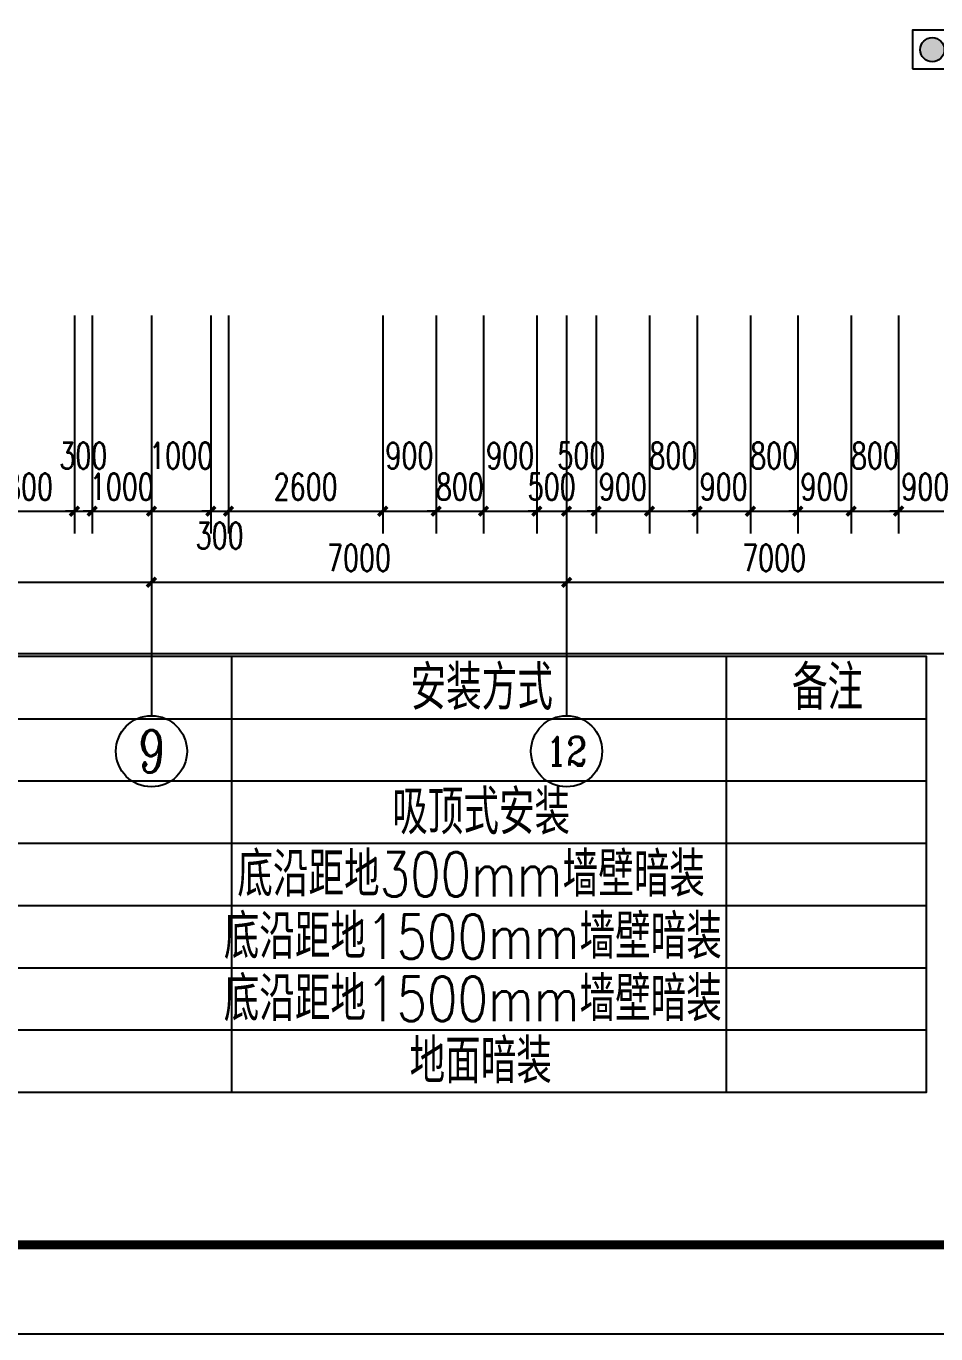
# Model space of a CAD drawing. Extents: x 1333527 to 1855755, y 1020844 to 1581249.
# Drawn here: x 1386161 to 1401502, y 1020844 to 1042906 of the extents above; entities that cross this region are included whole.
import ezdxf
from ezdxf.enums import TextEntityAlignment as Align

# ---------------------------------------------------------------- set-up
doc = ezdxf.new("R2010")
doc.units = 0
doc.header["$LTSCALE"] = 1000
doc.header["$PDSIZE"] = 5
doc.layers.add('1-建筑底图', color=8, linetype='Continuous', plot=False)
for name, color, linetype in [('AXIS_TEXT', 7, 'Continuous'), ('BTTK', 7, 'Continuous'), ('PUB_TITLE', 7, 'Continuous'), ('TEL_TAB', 7, 'Continuous'), ('防火分区', 6, 'Continuous')]:
    doc.layers.add(name, color=color, linetype=linetype)
doc.styles.add('_TCH_AXIS', font='COMPLEX', dxfattribs={"bigfont": 'GBCBIG'})
doc.styles.add('_TCH_DIM_T3', font='SIMPLEX', dxfattribs={"width": 0.705882, "bigfont": 'GBCBIG'})
doc.styles.add('_TEL_DIM', font='SIMPLEX', dxfattribs={"width": 0.8, "height": 3.5, "bigfont": 'HZTXT'})
doc.styles.add('COMPLEX', font='COMPLEX')
doc.styles.add('HZ(TK)', font='geniso.shx', dxfattribs={"width": 0.9, "bigfont": 'hztxt.shx'})
doc.dimstyles.new('_TCH_ARCH&&150', dxfattribs={"dimtxt": 446.25, "dimasz": 150, "dimexe": 375, "dimexo": 450, "dimgap": 189.375, "dimtad": 1, "dimdec": 0, "dimzin": 0, "dimdsep": 46, "dimtxsty": '_TCH_DIM_T3', "dimblk": 'ARCHTICK', "dimcen": 0.09, "dimclrt": 7, "dimazin": 2, "dimtfac": 1, "dimtdec": 0, "dimtix": 1, "dimtmove": 2, "dimatfit": 3, "dimfxl": 1, "dimtolj": 1, "dimtzin": 0, "dimarcsym": 0})

# ---------------------------------------------------------------- blocks, each defined once
blk = doc.blocks.new('vhtemplate_2020年新竖式图框_A0')
at = {"layer": 'PUB_TITLE', "color": 7}
blk.add_lwpolyline([(0, 0), (1189, 0), (1189, 841), (0, 841)], close=True, dxfattribs=at)
at = {"layer": 'PUB_TITLE', "const_width": 1}
blk.add_lwpolyline([(25, 10), (1179, 10), (1179, 831), (25, 831)], close=True, dxfattribs=at)
at = {"layer": 'BTTK', "color": 4, "style": 'HZ(TK)', "width": 0.9}
for tag, p in [('合作单位', (1144, 743.5)), ('建设单位', (1144, 209.5)), ('工程名称', (1144, 176.5)), ('子项名称', (1154, 160)), ('图纸名称', (1144, 141))]:
    blk.add_attdef(tag, text='', height=3.5, dxfattribs=at).set_placement(p, align=Align.MIDDLE_CENTER)
for tag, p in [('注册证书号', (1156.5, 309.01)), ('注册印章号', (1156.5, 301.01)), ('设计号', (1154, 193)), ('图别', (1137.75, 34)), ('图号', (1170.25, 34)), ('版本号', (1137.75, 26)), ('日期', (1170.25, 26))]:
    blk.add_attdef(tag, text='', height=3.5, dxfattribs=at).set_placement(p, align=Align.MIDDLE)
blk = doc.blocks.new('_AXISO')
blk.add_circle((0, 0), 0.5)
at = {"layer": 'AXIS_TEXT', "style": 'COMPLEX', "width": 1.041667}
blk.add_attdef('A', text='', height=0.56, dxfattribs=at).set_placement((-0.25, -0.28), (0.25, -0.28), align=Align.FIT)
blk = doc.blocks.new('A$C2CDD3BEF')
at = {"layer": '防火分区'}
h = blk.add_hatch(color=7, dxfattribs=at)
h.dxf.hatch_style = 1
edge = h.paths.add_edge_path()
edge.add_arc((460, 446), 282, 0, 360)
at = {"layer": '防火分区', "color": 7}
blk.add_lwpolyline([(0, 0), (900, 0), (900, 900), (0, 900)], close=True, dxfattribs=at)
blk.add_circle((460, 446), 282, dxfattribs=at)
blk = doc.blocks.new('_ArchTick')
at = {"color": 0, "linetype": 'ByBlock', "const_width": 0.4}
blk.add_lwpolyline([(-0.5, -0.5), (0.5, 0.5)], dxfattribs=at)
blk = doc.blocks.new('*D946')
at = {"layer": '1-建筑底图', "color": 0, "lineweight": -2, "transparency": 16777216}
for p, q in [((25700, -7654), (25700, -11329)), ((27500, -7654), (27500, -11329)), ((25700, -10954), (27500, -10954))]:
    blk.add_line(p, q, dxfattribs=at)
at = {"layer": 'Defpoints', "color": 0}
for p in [(25700, -7204), (27500, -7204), (27500, -10954)]:
    blk.add_point(p, dxfattribs=at)
at = {"layer": '1-建筑底图', "color": 0, "lineweight": -2, "transparency": 16777216, "xscale": 150, "yscale": 150, "zscale": 150, "rotation": 180}
blk.add_blockref('_ArchTick', (25700, -10954), dxfattribs=at)
at = {"layer": '1-建筑底图', "color": 0, "lineweight": -2, "transparency": 16777216, "xscale": 150, "yscale": 150, "zscale": 150}
blk.add_blockref('_ArchTick', (27500, -10954), dxfattribs=at)
at = {"layer": '1-建筑底图', "color": 7, "transparency": 16777216, "insert": (26600, -10542), "char_height": 446.2, "attachment_point": 5, "style": '_TCH_DIM_T3'}
blk.add_mtext('\\A1;1800', dxfattribs=at)
blk = doc.blocks.new('*D947')
at = {"layer": '1-建筑底图', "color": 0, "lineweight": -2, "transparency": 16777216}
for p, q in [((27500, -7654), (27500, -11329)), ((27800, -7654), (27800, -11329)), ((27500, -10954), (27350, -10954)), ((27500, -10954), (27800, -10954)), ((27800, -10954), (27950, -10954))]:
    blk.add_line(p, q, dxfattribs=at)
at = {"layer": 'Defpoints', "color": 0}
for p in [(27500, -7204), (27800, -7204), (27800, -10954)]:
    blk.add_point(p, dxfattribs=at)
at = {"layer": '1-建筑底图', "color": 0, "lineweight": -2, "transparency": 16777216, "xscale": 150, "yscale": 150, "zscale": 150}
blk.add_blockref('_ArchTick', (27500, -10954), dxfattribs=at)
at = {"layer": '1-建筑底图', "color": 0, "lineweight": -2, "transparency": 16777216, "xscale": 150, "yscale": 150, "zscale": 150, "rotation": 180}
blk.add_blockref('_ArchTick', (27800, -10954), dxfattribs=at)
at = {"layer": '1-建筑底图', "color": 7, "transparency": 16777216, "insert": (27650, -10017), "char_height": 446.2, "attachment_point": 5, "style": '_TCH_DIM_T3'}
blk.add_mtext('\\A1;300', dxfattribs=at)
blk = doc.blocks.new('*D948')
at = {"layer": '1-建筑底图', "color": 0, "lineweight": -2, "transparency": 16777216}
for p, q in [((27800, -7654), (27800, -11329)), ((28800, -7654), (28800, -11329)), ((27800, -10954), (27650, -10954)), ((27800, -10954), (28800, -10954)), ((28800, -10954), (28950, -10954))]:
    blk.add_line(p, q, dxfattribs=at)
at = {"layer": 'Defpoints', "color": 0}
for p in [(27800, -7204), (28800, -7204), (28800, -10954)]:
    blk.add_point(p, dxfattribs=at)
at = {"layer": '1-建筑底图', "color": 0, "lineweight": -2, "transparency": 16777216, "xscale": 150, "yscale": 150, "zscale": 150}
blk.add_blockref('_ArchTick', (27800, -10954), dxfattribs=at)
at = {"layer": '1-建筑底图', "color": 0, "lineweight": -2, "transparency": 16777216, "xscale": 150, "yscale": 150, "zscale": 150, "rotation": 180}
blk.add_blockref('_ArchTick', (28800, -10954), dxfattribs=at)
at = {"layer": '1-建筑底图', "color": 7, "transparency": 16777216, "insert": (28300, -10542), "char_height": 446.2, "attachment_point": 5, "style": '_TCH_DIM_T3'}
blk.add_mtext('\\A1;1000', dxfattribs=at)
blk = doc.blocks.new('*D949')
at = {"layer": '1-建筑底图', "color": 0, "lineweight": -2, "transparency": 16777216}
for p, q in [((28800, -7654), (28800, -11329)), ((29800, -7654), (29800, -11329)), ((28800, -10954), (29800, -10954))]:
    blk.add_line(p, q, dxfattribs=at)
at = {"layer": 'Defpoints', "color": 0}
for p in [(28800, -7204), (29800, -7204), (29800, -10954)]:
    blk.add_point(p, dxfattribs=at)
at = {"layer": '1-建筑底图', "color": 0, "lineweight": -2, "transparency": 16777216, "xscale": 150, "yscale": 150, "zscale": 150, "rotation": 180}
blk.add_blockref('_ArchTick', (28800, -10954), dxfattribs=at)
at = {"layer": '1-建筑底图', "color": 0, "lineweight": -2, "transparency": 16777216, "xscale": 150, "yscale": 150, "zscale": 150}
blk.add_blockref('_ArchTick', (29800, -10954), dxfattribs=at)
at = {"layer": '1-建筑底图', "color": 7, "transparency": 16777216, "insert": (29300, -10017), "char_height": 446.2, "attachment_point": 5, "style": '_TCH_DIM_T3'}
blk.add_mtext('\\A1;1000', dxfattribs=at)
blk = doc.blocks.new('*D950')
at = {"layer": '1-建筑底图', "color": 0, "lineweight": -2, "transparency": 16777216}
for p, q in [((29800, -7654), (29800, -11329)), ((30100, -7654), (30100, -11329)), ((29800, -10954), (29650, -10954)), ((29800, -10954), (30100, -10954)), ((30100, -10954), (30250, -10954))]:
    blk.add_line(p, q, dxfattribs=at)
at = {"layer": 'Defpoints', "color": 0}
for p in [(29800, -7204), (30100, -7204), (30100, -10954)]:
    blk.add_point(p, dxfattribs=at)
at = {"layer": '1-建筑底图', "color": 0, "lineweight": -2, "transparency": 16777216, "xscale": 150, "yscale": 150, "zscale": 150}
blk.add_blockref('_ArchTick', (29800, -10954), dxfattribs=at)
at = {"layer": '1-建筑底图', "color": 0, "lineweight": -2, "transparency": 16777216, "xscale": 150, "yscale": 150, "zscale": 150, "rotation": 180}
blk.add_blockref('_ArchTick', (30100, -10954), dxfattribs=at)
at = {"layer": '1-建筑底图', "color": 7, "transparency": 16777216, "insert": (29950, -11367), "char_height": 446.2, "attachment_point": 5, "style": '_TCH_DIM_T3'}
blk.add_mtext('\\A1;300', dxfattribs=at)
blk = doc.blocks.new('*D951')
at = {"layer": '1-建筑底图', "color": 0, "lineweight": -2, "transparency": 16777216}
for p, q in [((30100, -7654), (30100, -11329)), ((32700, -7654), (32700, -11329)), ((30100, -10954), (32700, -10954))]:
    blk.add_line(p, q, dxfattribs=at)
at = {"layer": 'Defpoints', "color": 0}
for p in [(30100, -7204), (32700, -7204), (32700, -10954)]:
    blk.add_point(p, dxfattribs=at)
at = {"layer": '1-建筑底图', "color": 0, "lineweight": -2, "transparency": 16777216, "xscale": 150, "yscale": 150, "zscale": 150, "rotation": 180}
blk.add_blockref('_ArchTick', (30100, -10954), dxfattribs=at)
at = {"layer": '1-建筑底图', "color": 0, "lineweight": -2, "transparency": 16777216, "xscale": 150, "yscale": 150, "zscale": 150}
blk.add_blockref('_ArchTick', (32700, -10954), dxfattribs=at)
at = {"layer": '1-建筑底图', "color": 7, "transparency": 16777216, "insert": (31400, -10542), "char_height": 446.2, "attachment_point": 5, "style": '_TCH_DIM_T3'}
blk.add_mtext('\\A1;2600', dxfattribs=at)
blk = doc.blocks.new('*D952')
at = {"layer": '1-建筑底图', "color": 0, "lineweight": -2, "transparency": 16777216}
for p, q in [((32700, -7654), (32700, -11329)), ((33600, -7654), (33600, -11329)), ((32700, -10954), (33600, -10954))]:
    blk.add_line(p, q, dxfattribs=at)
at = {"layer": 'Defpoints', "color": 0}
for p in [(32700, -7204), (33600, -7204), (33600, -10954)]:
    blk.add_point(p, dxfattribs=at)
at = {"layer": '1-建筑底图', "color": 0, "lineweight": -2, "transparency": 16777216, "xscale": 150, "yscale": 150, "zscale": 150, "rotation": 180}
blk.add_blockref('_ArchTick', (32700, -10954), dxfattribs=at)
at = {"layer": '1-建筑底图', "color": 0, "lineweight": -2, "transparency": 16777216, "xscale": 150, "yscale": 150, "zscale": 150}
blk.add_blockref('_ArchTick', (33600, -10954), dxfattribs=at)
at = {"layer": '1-建筑底图', "color": 7, "transparency": 16777216, "insert": (33150, -10017), "char_height": 446.2, "attachment_point": 5, "style": '_TCH_DIM_T3'}
blk.add_mtext('\\A1;900', dxfattribs=at)
blk = doc.blocks.new('*D953')
at = {"layer": '1-建筑底图', "color": 0, "lineweight": -2, "transparency": 16777216}
for p, q in [((33600, -7654), (33600, -11329)), ((34400, -7654), (34400, -11329)), ((33600, -10954), (33450, -10954)), ((33600, -10954), (34400, -10954)), ((34400, -10954), (34550, -10954))]:
    blk.add_line(p, q, dxfattribs=at)
at = {"layer": 'Defpoints', "color": 0}
for p in [(33600, -7204), (34400, -7204), (34400, -10954)]:
    blk.add_point(p, dxfattribs=at)
at = {"layer": '1-建筑底图', "color": 0, "lineweight": -2, "transparency": 16777216, "xscale": 150, "yscale": 150, "zscale": 150}
blk.add_blockref('_ArchTick', (33600, -10954), dxfattribs=at)
at = {"layer": '1-建筑底图', "color": 0, "lineweight": -2, "transparency": 16777216, "xscale": 150, "yscale": 150, "zscale": 150, "rotation": 180}
blk.add_blockref('_ArchTick', (34400, -10954), dxfattribs=at)
at = {"layer": '1-建筑底图', "color": 7, "transparency": 16777216, "insert": (34000, -10542), "char_height": 446.2, "attachment_point": 5, "style": '_TCH_DIM_T3'}
blk.add_mtext('\\A1;800', dxfattribs=at)
blk = doc.blocks.new('*D954')
at = {"layer": '1-建筑底图', "color": 0, "lineweight": -2, "transparency": 16777216}
for p, q in [((34400, -7654), (34400, -11329)), ((35300, -7654), (35300, -11329)), ((34400, -10954), (35300, -10954))]:
    blk.add_line(p, q, dxfattribs=at)
at = {"layer": 'Defpoints', "color": 0}
for p in [(34400, -7204), (35300, -7204), (35300, -10954)]:
    blk.add_point(p, dxfattribs=at)
at = {"layer": '1-建筑底图', "color": 0, "lineweight": -2, "transparency": 16777216, "xscale": 150, "yscale": 150, "zscale": 150, "rotation": 180}
blk.add_blockref('_ArchTick', (34400, -10954), dxfattribs=at)
at = {"layer": '1-建筑底图', "color": 0, "lineweight": -2, "transparency": 16777216, "xscale": 150, "yscale": 150, "zscale": 150}
blk.add_blockref('_ArchTick', (35300, -10954), dxfattribs=at)
at = {"layer": '1-建筑底图', "color": 7, "transparency": 16777216, "insert": (34850, -10017), "char_height": 446.2, "attachment_point": 5, "style": '_TCH_DIM_T3'}
blk.add_mtext('\\A1;900', dxfattribs=at)
blk = doc.blocks.new('*D955')
at = {"layer": '1-建筑底图', "color": 0, "lineweight": -2, "transparency": 16777216}
for p, q in [((35300, -7654), (35300, -11329)), ((35800, -7654), (35800, -11329)), ((35300, -10954), (35150, -10954)), ((35300, -10954), (35800, -10954)), ((35800, -10954), (35950, -10954))]:
    blk.add_line(p, q, dxfattribs=at)
at = {"layer": 'Defpoints', "color": 0}
for p in [(35300, -7204), (35800, -7204), (35800, -10954)]:
    blk.add_point(p, dxfattribs=at)
at = {"layer": '1-建筑底图', "color": 0, "lineweight": -2, "transparency": 16777216, "xscale": 150, "yscale": 150, "zscale": 150}
blk.add_blockref('_ArchTick', (35300, -10954), dxfattribs=at)
at = {"layer": '1-建筑底图', "color": 0, "lineweight": -2, "transparency": 16777216, "xscale": 150, "yscale": 150, "zscale": 150, "rotation": 180}
blk.add_blockref('_ArchTick', (35800, -10954), dxfattribs=at)
at = {"layer": '1-建筑底图', "color": 7, "transparency": 16777216, "insert": (35550, -10542), "char_height": 446.2, "attachment_point": 5, "style": '_TCH_DIM_T3'}
blk.add_mtext('\\A1;500', dxfattribs=at)
blk = doc.blocks.new('*D956')
at = {"layer": '1-建筑底图', "color": 0, "lineweight": -2, "transparency": 16777216}
for p, q in [((35800, -7654), (35800, -11329)), ((36300, -7654), (36300, -11329)), ((35800, -10954), (36300, -10954))]:
    blk.add_line(p, q, dxfattribs=at)
at = {"layer": 'Defpoints', "color": 0}
for p in [(35800, -7204), (36300, -7204), (36300, -10954)]:
    blk.add_point(p, dxfattribs=at)
at = {"layer": '1-建筑底图', "color": 0, "lineweight": -2, "transparency": 16777216, "xscale": 150, "yscale": 150, "zscale": 150, "rotation": 180}
blk.add_blockref('_ArchTick', (35800, -10954), dxfattribs=at)
at = {"layer": '1-建筑底图', "color": 0, "lineweight": -2, "transparency": 16777216, "xscale": 150, "yscale": 150, "zscale": 150}
blk.add_blockref('_ArchTick', (36300, -10954), dxfattribs=at)
at = {"layer": '1-建筑底图', "color": 7, "transparency": 16777216, "insert": (36050, -10017), "char_height": 446.2, "attachment_point": 5, "style": '_TCH_DIM_T3'}
blk.add_mtext('\\A1;500', dxfattribs=at)
blk = doc.blocks.new('*D659')
at = {"layer": '1-建筑底图', "color": 0, "lineweight": -2, "transparency": 16777216}
for p, q in [((36300, -7654), (36300, -11329)), ((37200, -7654), (37200, -11329)), ((36300, -10954), (36150, -10954)), ((36300, -10954), (37200, -10954)), ((37200, -10954), (37350, -10954))]:
    blk.add_line(p, q, dxfattribs=at)
at = {"layer": 'Defpoints', "color": 0}
for p in [(36300, -7204), (37200, -7204), (37200, -10954)]:
    blk.add_point(p, dxfattribs=at)
at = {"layer": '1-建筑底图', "color": 0, "lineweight": -2, "transparency": 16777216, "xscale": 150, "yscale": 150, "zscale": 150}
blk.add_blockref('_ArchTick', (36300, -10954), dxfattribs=at)
at = {"layer": '1-建筑底图', "color": 0, "lineweight": -2, "transparency": 16777216, "xscale": 150, "yscale": 150, "zscale": 150, "rotation": 180}
blk.add_blockref('_ArchTick', (37200, -10954), dxfattribs=at)
at = {"layer": '1-建筑底图', "color": 7, "transparency": 16777216, "insert": (36750, -10542), "char_height": 446.2, "attachment_point": 5, "style": '_TCH_DIM_T3'}
blk.add_mtext('\\A1;900', dxfattribs=at)
blk = doc.blocks.new('*D660')
at = {"layer": '1-建筑底图', "color": 0, "lineweight": -2, "transparency": 16777216}
for p, q in [((37200, -7654), (37200, -11329)), ((38000, -7654), (38000, -11329)), ((37200, -10954), (38000, -10954))]:
    blk.add_line(p, q, dxfattribs=at)
at = {"layer": 'Defpoints', "color": 0}
for p in [(37200, -7204), (38000, -7204), (38000, -10954)]:
    blk.add_point(p, dxfattribs=at)
at = {"layer": '1-建筑底图', "color": 0, "lineweight": -2, "transparency": 16777216, "xscale": 150, "yscale": 150, "zscale": 150, "rotation": 180}
blk.add_blockref('_ArchTick', (37200, -10954), dxfattribs=at)
at = {"layer": '1-建筑底图', "color": 0, "lineweight": -2, "transparency": 16777216, "xscale": 150, "yscale": 150, "zscale": 150}
blk.add_blockref('_ArchTick', (38000, -10954), dxfattribs=at)
at = {"layer": '1-建筑底图', "color": 7, "transparency": 16777216, "insert": (37600, -10017), "char_height": 446.2, "attachment_point": 5, "style": '_TCH_DIM_T3'}
blk.add_mtext('\\A1;800', dxfattribs=at)
blk = doc.blocks.new('*D661')
at = {"layer": '1-建筑底图', "color": 0, "lineweight": -2, "transparency": 16777216}
for p, q in [((38000, -7654), (38000, -11329)), ((38900, -7654), (38900, -11329)), ((38000, -10954), (37850, -10954)), ((38000, -10954), (38900, -10954)), ((38900, -10954), (39050, -10954))]:
    blk.add_line(p, q, dxfattribs=at)
at = {"layer": 'Defpoints', "color": 0}
for p in [(38000, -7204), (38900, -7204), (38900, -10954)]:
    blk.add_point(p, dxfattribs=at)
at = {"layer": '1-建筑底图', "color": 0, "lineweight": -2, "transparency": 16777216, "xscale": 150, "yscale": 150, "zscale": 150}
blk.add_blockref('_ArchTick', (38000, -10954), dxfattribs=at)
at = {"layer": '1-建筑底图', "color": 0, "lineweight": -2, "transparency": 16777216, "xscale": 150, "yscale": 150, "zscale": 150, "rotation": 180}
blk.add_blockref('_ArchTick', (38900, -10954), dxfattribs=at)
at = {"layer": '1-建筑底图', "color": 7, "transparency": 16777216, "insert": (38450, -10542), "char_height": 446.2, "attachment_point": 5, "style": '_TCH_DIM_T3'}
blk.add_mtext('\\A1;900', dxfattribs=at)
blk = doc.blocks.new('*D662')
at = {"layer": '1-建筑底图', "color": 0, "lineweight": -2, "transparency": 16777216}
for p, q in [((38900, -7654), (38900, -11329)), ((39700, -7654), (39700, -11329)), ((38900, -10954), (39700, -10954))]:
    blk.add_line(p, q, dxfattribs=at)
at = {"layer": 'Defpoints', "color": 0}
for p in [(38900, -7204), (39700, -7204), (39700, -10954)]:
    blk.add_point(p, dxfattribs=at)
at = {"layer": '1-建筑底图', "color": 0, "lineweight": -2, "transparency": 16777216, "xscale": 150, "yscale": 150, "zscale": 150, "rotation": 180}
blk.add_blockref('_ArchTick', (38900, -10954), dxfattribs=at)
at = {"layer": '1-建筑底图', "color": 0, "lineweight": -2, "transparency": 16777216, "xscale": 150, "yscale": 150, "zscale": 150}
blk.add_blockref('_ArchTick', (39700, -10954), dxfattribs=at)
at = {"layer": '1-建筑底图', "color": 7, "transparency": 16777216, "insert": (39300, -10017), "char_height": 446.2, "attachment_point": 5, "style": '_TCH_DIM_T3'}
blk.add_mtext('\\A1;800', dxfattribs=at)
blk = doc.blocks.new('*D663')
at = {"layer": '1-建筑底图', "color": 0, "lineweight": -2, "transparency": 16777216}
for p, q in [((39700, -7654), (39700, -11329)), ((40600, -7654), (40600, -11329)), ((39700, -10954), (39550, -10954)), ((39700, -10954), (40600, -10954)), ((40600, -10954), (40750, -10954))]:
    blk.add_line(p, q, dxfattribs=at)
at = {"layer": 'Defpoints', "color": 0}
for p in [(39700, -7204), (40600, -7204), (40600, -10954)]:
    blk.add_point(p, dxfattribs=at)
at = {"layer": '1-建筑底图', "color": 0, "lineweight": -2, "transparency": 16777216, "xscale": 150, "yscale": 150, "zscale": 150}
blk.add_blockref('_ArchTick', (39700, -10954), dxfattribs=at)
at = {"layer": '1-建筑底图', "color": 0, "lineweight": -2, "transparency": 16777216, "xscale": 150, "yscale": 150, "zscale": 150, "rotation": 180}
blk.add_blockref('_ArchTick', (40600, -10954), dxfattribs=at)
at = {"layer": '1-建筑底图', "color": 7, "transparency": 16777216, "insert": (40150, -10542), "char_height": 446.2, "attachment_point": 5, "style": '_TCH_DIM_T3'}
blk.add_mtext('\\A1;900', dxfattribs=at)
blk = doc.blocks.new('*D664')
at = {"layer": '1-建筑底图', "color": 0, "lineweight": -2, "transparency": 16777216}
for p, q in [((40600, -7654), (40600, -11329)), ((41400, -7654), (41400, -11329)), ((40600, -10954), (41400, -10954))]:
    blk.add_line(p, q, dxfattribs=at)
at = {"layer": 'Defpoints', "color": 0}
for p in [(40600, -7204), (41400, -7204), (41400, -10954)]:
    blk.add_point(p, dxfattribs=at)
at = {"layer": '1-建筑底图', "color": 0, "lineweight": -2, "transparency": 16777216, "xscale": 150, "yscale": 150, "zscale": 150, "rotation": 180}
blk.add_blockref('_ArchTick', (40600, -10954), dxfattribs=at)
at = {"layer": '1-建筑底图', "color": 0, "lineweight": -2, "transparency": 16777216, "xscale": 150, "yscale": 150, "zscale": 150}
blk.add_blockref('_ArchTick', (41400, -10954), dxfattribs=at)
at = {"layer": '1-建筑底图', "color": 7, "transparency": 16777216, "insert": (41000, -10017), "char_height": 446.2, "attachment_point": 5, "style": '_TCH_DIM_T3'}
blk.add_mtext('\\A1;800', dxfattribs=at)
blk = doc.blocks.new('*D665')
at = {"layer": '1-建筑底图', "color": 0, "lineweight": -2, "transparency": 16777216}
for p, q in [((41400, -7654), (41400, -11329)), ((42300, -7654), (42300, -11329)), ((41400, -10954), (41250, -10954)), ((41400, -10954), (42300, -10954)), ((42300, -10954), (42450, -10954))]:
    blk.add_line(p, q, dxfattribs=at)
at = {"layer": 'Defpoints', "color": 0}
for p in [(41400, -7204), (42300, -7204), (42300, -10954)]:
    blk.add_point(p, dxfattribs=at)
at = {"layer": '1-建筑底图', "color": 0, "lineweight": -2, "transparency": 16777216, "xscale": 150, "yscale": 150, "zscale": 150}
blk.add_blockref('_ArchTick', (41400, -10954), dxfattribs=at)
at = {"layer": '1-建筑底图', "color": 0, "lineweight": -2, "transparency": 16777216, "xscale": 150, "yscale": 150, "zscale": 150, "rotation": 180}
blk.add_blockref('_ArchTick', (42300, -10954), dxfattribs=at)
at = {"layer": '1-建筑底图', "color": 7, "transparency": 16777216, "insert": (41850, -10542), "char_height": 446.2, "attachment_point": 5, "style": '_TCH_DIM_T3'}
blk.add_mtext('\\A1;900', dxfattribs=at)
blk = doc.blocks.new('*D572')
at = {"layer": '1-建筑底图', "color": 0, "lineweight": -2, "transparency": 16777216}
for p, q in [((-100, -8854), (-100, -13729)), ((111100, -8854), (111100, -13729)), ((-100, -13354), (111100, -13354))]:
    blk.add_line(p, q, dxfattribs=at)
at = {"layer": 'Defpoints', "color": 0}
for p in [(-100, -8404), (111100, -8404), (111100, -13354)]:
    blk.add_point(p, dxfattribs=at)
at = {"layer": '1-建筑底图', "color": 0, "lineweight": -2, "transparency": 16777216, "xscale": 150, "yscale": 150, "zscale": 150, "rotation": 180}
blk.add_blockref('_ArchTick', (-100, -13354), dxfattribs=at)
at = {"layer": '1-建筑底图', "color": 0, "lineweight": -2, "transparency": 16777216, "xscale": 150, "yscale": 150, "zscale": 150}
blk.add_blockref('_ArchTick', (111100, -13354), dxfattribs=at)
at = {"layer": '1-建筑底图', "color": 7, "transparency": 16777216, "insert": (55500, -12942), "char_height": 446.2, "attachment_point": 5, "style": '_TCH_DIM_T3'}
blk.add_mtext('\\A1;111200', dxfattribs=at)
blk = doc.blocks.new('*D625')
at = {"layer": '1-建筑底图', "color": 0, "lineweight": -2, "transparency": 16777216}
for p, q in [((21800, -8854), (21800, -12529)), ((28800, -8854), (28800, -12529)), ((21800, -12154), (28800, -12154))]:
    blk.add_line(p, q, dxfattribs=at)
at = {"layer": 'Defpoints', "color": 0}
for p in [(21800, -8404), (28800, -8404), (28800, -12154)]:
    blk.add_point(p, dxfattribs=at)
at = {"layer": '1-建筑底图', "color": 0, "lineweight": -2, "transparency": 16777216, "xscale": 150, "yscale": 150, "zscale": 150, "rotation": 180}
blk.add_blockref('_ArchTick', (21800, -12154), dxfattribs=at)
at = {"layer": '1-建筑底图', "color": 0, "lineweight": -2, "transparency": 16777216, "xscale": 150, "yscale": 150, "zscale": 150}
blk.add_blockref('_ArchTick', (28800, -12154), dxfattribs=at)
at = {"layer": '1-建筑底图', "color": 7, "transparency": 16777216, "insert": (25300, -11742), "char_height": 446.2, "attachment_point": 5, "style": '_TCH_DIM_T3'}
blk.add_mtext('\\A1;7000', dxfattribs=at)
blk = doc.blocks.new('*D626')
at = {"layer": '1-建筑底图', "color": 0, "lineweight": -2, "transparency": 16777216}
for p, q in [((28800, -8854), (28800, -12529)), ((35800, -8854), (35800, -12529)), ((28800, -12154), (35800, -12154))]:
    blk.add_line(p, q, dxfattribs=at)
at = {"layer": 'Defpoints', "color": 0}
for p in [(28800, -8404), (35800, -8404), (35800, -12154)]:
    blk.add_point(p, dxfattribs=at)
at = {"layer": '1-建筑底图', "color": 0, "lineweight": -2, "transparency": 16777216, "xscale": 150, "yscale": 150, "zscale": 150, "rotation": 180}
blk.add_blockref('_ArchTick', (28800, -12154), dxfattribs=at)
at = {"layer": '1-建筑底图', "color": 0, "lineweight": -2, "transparency": 16777216, "xscale": 150, "yscale": 150, "zscale": 150}
blk.add_blockref('_ArchTick', (35800, -12154), dxfattribs=at)
at = {"layer": '1-建筑底图', "color": 7, "transparency": 16777216, "insert": (32300, -11742), "char_height": 446.2, "attachment_point": 5, "style": '_TCH_DIM_T3'}
blk.add_mtext('\\A1;7000', dxfattribs=at)
blk = doc.blocks.new('*D627')
at = {"layer": '1-建筑底图', "color": 0, "lineweight": -2, "transparency": 16777216}
for p, q in [((35800, -8854), (35800, -12529)), ((42800, -8854), (42800, -12529)), ((35800, -12154), (42800, -12154))]:
    blk.add_line(p, q, dxfattribs=at)
at = {"layer": 'Defpoints', "color": 0}
for p in [(35800, -8404), (42800, -8404), (42800, -12154)]:
    blk.add_point(p, dxfattribs=at)
at = {"layer": '1-建筑底图', "color": 0, "lineweight": -2, "transparency": 16777216, "xscale": 150, "yscale": 150, "zscale": 150, "rotation": 180}
blk.add_blockref('_ArchTick', (35800, -12154), dxfattribs=at)
at = {"layer": '1-建筑底图', "color": 0, "lineweight": -2, "transparency": 16777216, "xscale": 150, "yscale": 150, "zscale": 150}
blk.add_blockref('_ArchTick', (42800, -12154), dxfattribs=at)
at = {"layer": '1-建筑底图', "color": 7, "transparency": 16777216, "insert": (39300, -11742), "char_height": 446.2, "attachment_point": 5, "style": '_TCH_DIM_T3'}
blk.add_mtext('\\A1;7000', dxfattribs=at)
blk = doc.blocks.new('1-二层建筑底图')
at = {"layer": '1-建筑底图', "color": 8}
for p, q in [((28800, -8404.1), (28800, -14404.1)), ((35800, -8404.1), (35800, -14404.1))]:
    blk.add_line(p, q, dxfattribs=at)
at = {"layer": '1-建筑底图', "color": 8, "xscale": 0.7200000000000001, "yscale": 0.7200000000000001, "zscale": 0.7200000000000001}
blk.add_blockref('A$C2CDD3BEF', (41635.8, -3489.5), dxfattribs=at)
at = {"layer": '1-建筑底图', "color": 8}
ref = blk.add_blockref('_AXISO', (28800, -15004.1), dxfattribs=dict(at, xscale=1200, yscale=1200, zscale=1200))
ref.add_attrib('A', '9', dxfattribs={"layer": 'AXIS_TEXT', "height": 714.2, "style": '_TCH_AXIS', "width": 0.928571}).set_placement((28578.9, -15361.2), (29021.1, -15361.2), align=Align.FIT)
ref = blk.add_blockref('_AXISO', (35800, -15004.1), dxfattribs=dict(at, xscale=1200, yscale=1200, zscale=1200))
ref.add_attrib('A', '12', dxfattribs={"layer": 'AXIS_TEXT', "height": 481.71, "style": '_TCH_AXIS', "width": 1.034483}).set_placement((35455.9, -15245), (36144.1, -15245), align=Align.FIT)
for p1, p2, distance, picture, middle in [((25700, -7204.1), (27500, -7204.1), -3750, '*D946', (26600, -10541.6)), ((27800, -7204.1), (28800, -7204.1), -3750, '*D948', (28300, -10541.6)), ((30100, -7204.1), (32700, -7204.1), -3750, '*D951', (31400, -10541.6)), ((33600, -7204.1), (34400, -7204.1), -3750, '*D953', (34000, -10541.6)), ((35300, -7204.1), (35800, -7204.1), -3750, '*D955', (35550, -10541.6)), ((36300, -7204.1), (37200, -7204.1), -3750, '*D659', (36750, -10541.6)), ((38000, -7204.1), (38900, -7204.1), -3750, '*D661', (38450, -10541.6)), ((39700, -7204.1), (40600, -7204.1), -3750, '*D663', (40150, -10541.6)), ((41400, -7204.1), (42300, -7204.1), -3750, '*D665', (41850, -10541.6)), ((-100, -8404.1), (111100, -8404.1), -4950, '*D572', (55500, -12941.6)), ((21800, -8404.1), (28800, -8404.1), -3750, '*D625', (25300, -11741.6)), ((28800, -8404.1), (35800, -8404.1), -3750, '*D626', (32300, -11741.6)), ((35800, -8404.1), (42800, -8404.1), -3750, '*D627', (39300, -11741.6))]:
    dim = blk.add_aligned_dim(p1=p1, p2=p2, distance=distance, dimstyle='_TCH_ARCH&&150', dxfattribs=at)
    dim.commit()
    dim.dimension.update_dxf_attribs({"geometry": picture, "text_midpoint": middle})
for base, p1, p2, picture, middle in [((27800, -10954.1), (27500, -7204.1), (27800, -7204.1), '*D947', (27650, -10016.6)), ((29800, -10954.1), (28800, -7204.1), (29800, -7204.1), '*D949', (29300, -10016.6)), ((30100, -10954.1), (29800, -7204.1), (30100, -7204.1), '*D950', (29950, -11366.6)), ((33600, -10954.1), (32700, -7204.1), (33600, -7204.1), '*D952', (33150, -10016.6)), ((35300, -10954.1), (34400, -7204.1), (35300, -7204.1), '*D954', (34850, -10016.6)), ((36300, -10954.1), (35800, -7204.1), (36300, -7204.1), '*D956', (36050, -10016.6)), ((38000, -10954.1), (37200, -7204.1), (38000, -7204.1), '*D660', (37600, -10016.6)), ((39700, -10954.1), (38900, -7204.1), (39700, -7204.1), '*D662', (39300, -10016.6)), ((41400, -10954.1), (40600, -7204.1), (41400, -7204.1), '*D664', (41000, -10016.6))]:
    dim = blk.add_linear_dim(base=base, p1=p1, p2=p2, angle=0, dimstyle='_TCH_ARCH&&150', dxfattribs=at)
    dim.commit()
    dim.dimension.update_dxf_attribs({"geometry": picture, "text_midpoint": middle, "dimtype": 161})

msp = doc.modelspace()

# ---------------------------------------------------------------- linework, layer by layer
at = {"layer": 'PUB_TITLE'}
msp.add_lwpolyline([(1333527, 1020844), (1511877, 1020844), (1511877, 1146994), (1333527, 1146994)], close=True, dxfattribs=at)
at = {"layer": 'PUB_TITLE', "const_width": 150}
msp.add_lwpolyline([(1337277, 1022344), (1510377, 1022344), (1510377, 1145494), (1337277, 1145494)], close=True, dxfattribs=at)
at = {"layer": 'TEL_TAB'}
msp.add_lwpolyline([(1343785, 1024921), (1401344, 1024921), (1401344, 1032271), (1343785, 1032271)], close=True, dxfattribs=at)
for points in [[(1389624, 1032271), (1389624, 1024921)], [(1397963, 1032271), (1397963, 1024921)], [(1343785, 1031221), (1401344, 1031221)], [(1343785, 1030171), (1401344, 1030171)], [(1343785, 1029121), (1401344, 1029121)], [(1343785, 1028071), (1401344, 1028071)], [(1343785, 1027021), (1401344, 1027021)], [(1343785, 1025971), (1401344, 1025971)]]:
    msp.add_lwpolyline(points, dxfattribs=at)

# ---------------------------------------------------------------- block references
at = {"xscale": 150, "yscale": 150, "zscale": 150}
msp.add_blockref('vhtemplate_2020年新竖式图框_A0', (1333527, 1020844), dxfattribs=at)
at = {"layer": '1-建筑底图'}
msp.add_blockref('1-二层建筑底图', (1359474, 1045677), dxfattribs=at)

# ---------------------------------------------------------------- texts
at = {"layer": 'TEL_TAB', "style": '_TEL_DIM', "width": 0.8}
for s, p in [('安装方式', (1392643, 1031371)), ('备注', (1399075, 1031371)), ('吸顶式安装', (1392334, 1029271)), ('底沿距地300mm墙壁暗装', (1389722, 1028221)), ('底沿距地1500mm墙壁暗装', (1389493, 1027171)), ('底沿距地1500mm墙壁暗装', (1389493, 1026121)), ('地面暗装', (1392627, 1025071))]:
    msp.add_text(s, height=750, dxfattribs=at).set_placement(p)

doc.saveas('drawing.dxf')
